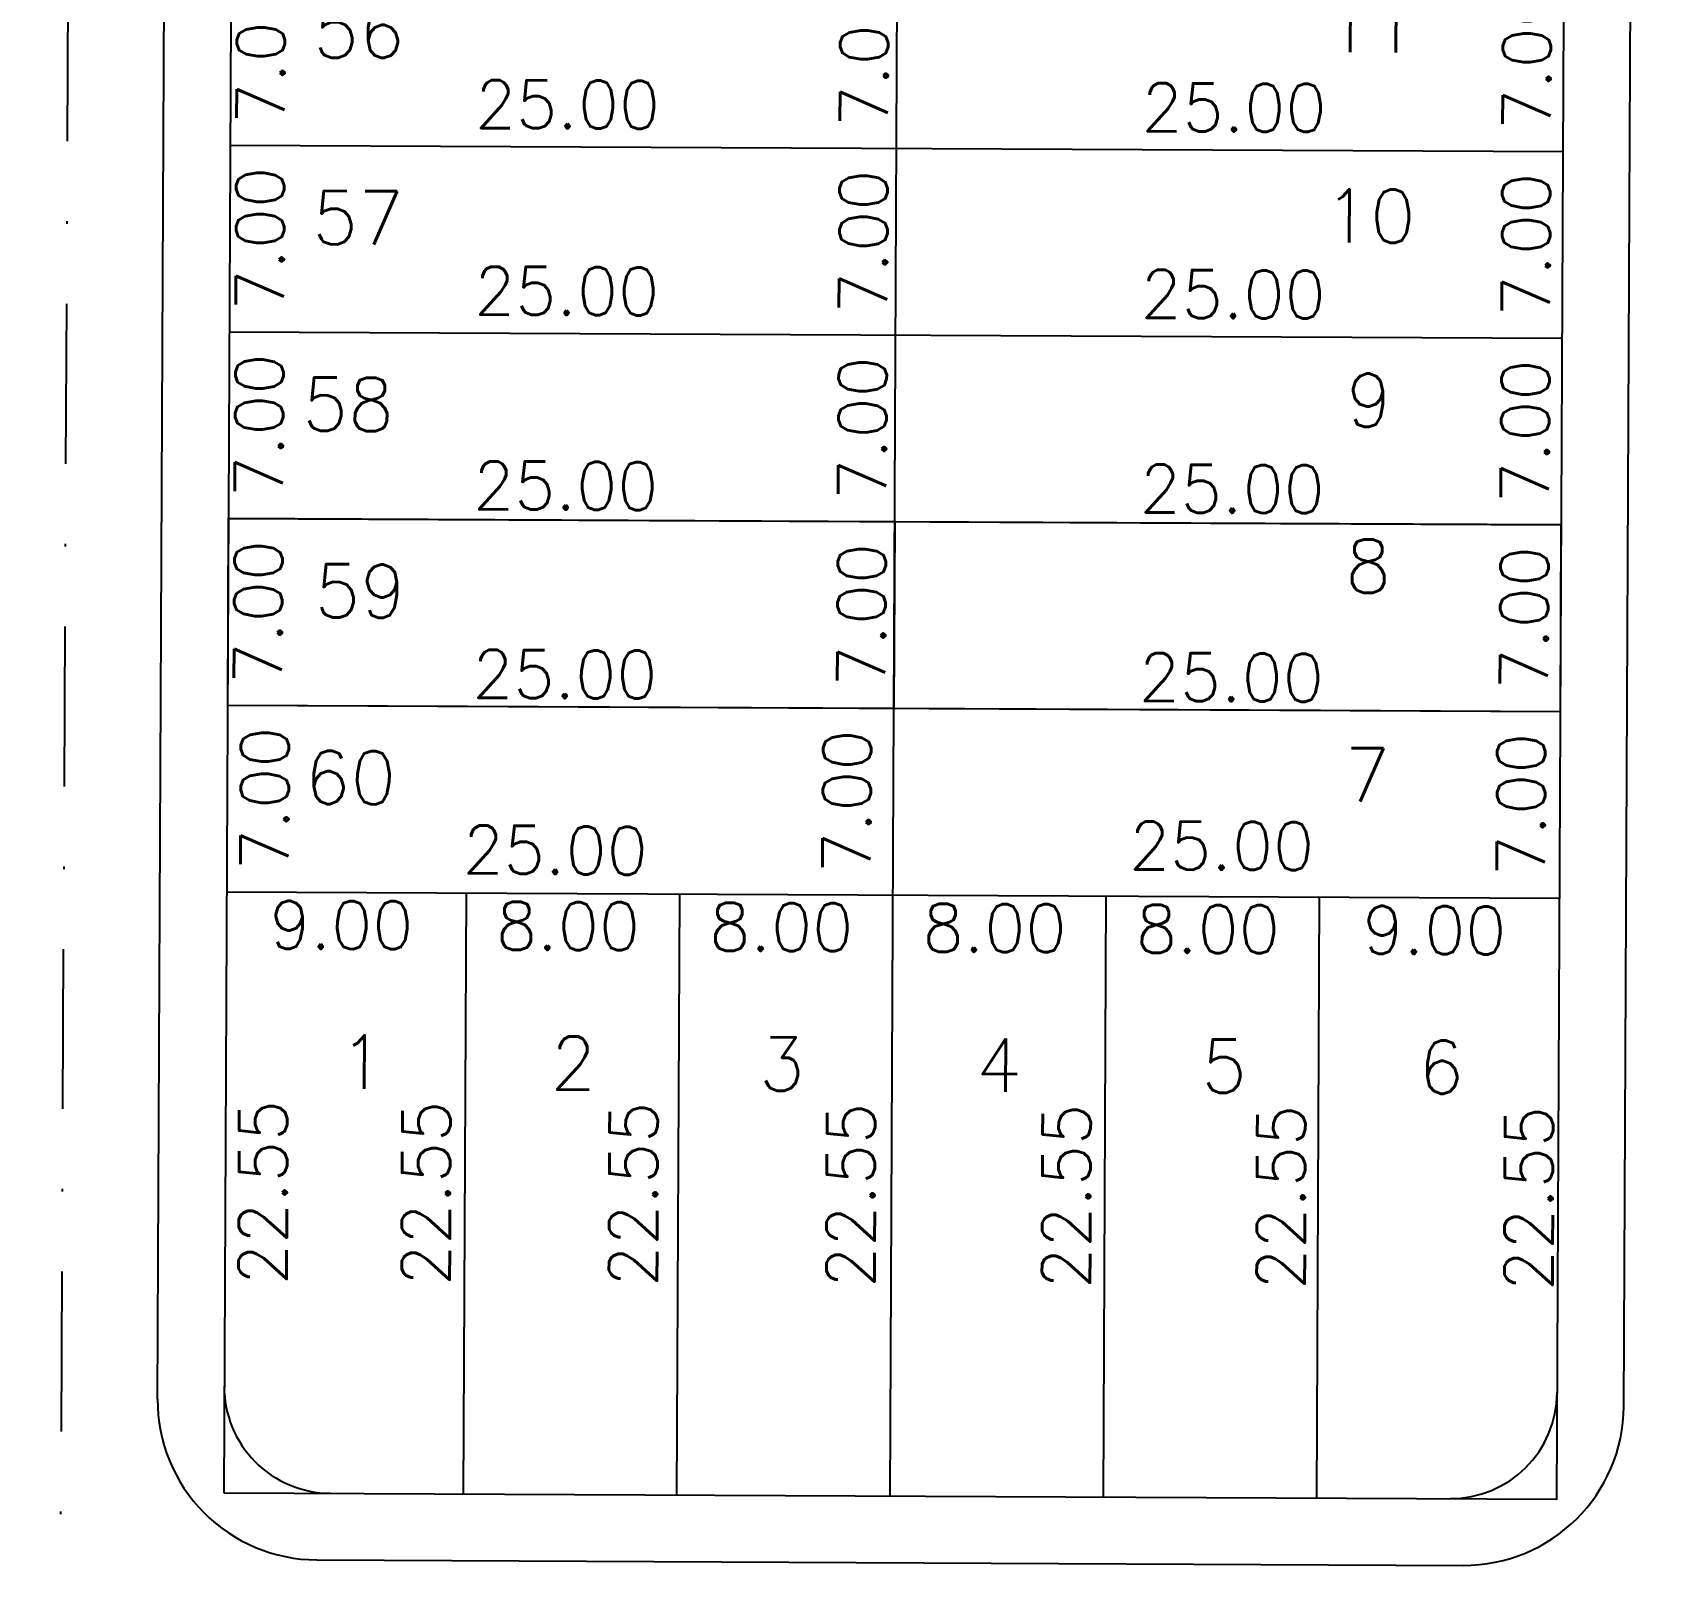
# Model space of a CAD drawing. Header units: millimetres. Extents: x -4430026 to 4783824, y 584 to 9593110.
# Drawn here: x 2122.2 to 2182.9, y 1729.6 to 1787.8 of the extents above; entities that cross this region are included whole.
import ezdxf
from ezdxf.enums import TextEntityAlignment as Align

# ---------------------------------------------------------------- set-up
doc = ezdxf.new("R2010")
doc.units = ezdxf.units.MM
doc.linetypes.add('DASHDOT', pattern=[1, 0.5, -0.25, 0, -0.25])
doc.linetypes.add('HIDDEN2', pattern=[0.1875, 0.125, -0.0625])
for name, color, linetype in [('BOUNDARY LOTES', 2, 'Continuous'), ('Calçada', 1, 'Continuous'), ('Cota', 8, 'Continuous'), ('COTAS', 8, 'Continuous'), ('curvas', 4, 'Continuous'), ('Lotes', 2, 'Continuous'), ('Numero de lotes', 5, 'Continuous'), ('Projeção', 8, 'HIDDEN2'), ('QUADRA', 4, 'Continuous')]:
    doc.layers.add(name, color=color, linetype=linetype)
doc.styles.add('arcad1', font='romans.shx')
doc.styles.add('ROMANS', font='romans.shx')
doc.dimstyles.new('BOLA100', dxfattribs={"dimscale": 0, "dimtxt": 1.9, "dimasz": 0.18, "dimexe": 0.18, "dimexo": 0.063, "dimgap": 0, "dimtad": 1, "dimzin": 4, "dimdsep": 46, "dimtxsty": 'ROMANS', "dimcen": 0.09, "dimse1": 1, "dimse2": 1, "dimsd1": 1, "dimsd2": 1, "dimclrt": 256, "dimaunit": 1, "dimadec": 4, "dimazin": 0, "dimtfac": 1.2, "dimtix": 1, "dimtmove": 2, "dimatfit": 3, "dimfxl": 1, "dimtvp": 2, "dimtolj": 1, "dimtzin": 4, "dimarcsym": 0})
doc.dimstyles.get("Standard").update_dxf_attribs({"dimtxt": 0.18, "dimasz": 0.18, "dimexe": 0.18, "dimexo": 0.0625, "dimgap": 0.09, "dimtad": 0, "dimtih": 1, "dimtoh": 1, "dimdec": 4, "dimzin": 0, "dimdsep": 46, "dimtxsty": 'Standard', "dimcen": 0.09, "dimadec": 0, "dimazin": 0, "dimtfac": 1, "dimtdec": 4, "dimtofl": 0, "dimtmove": 0, "dimatfit": 3, "dimfxl": 1, "dimtolj": 1, "dimtzin": 0, "dimarcsym": 0})

# ---------------------------------------------------------------- blocks, each defined once
blk = doc.blocks.new('*D14869')
at = {"layer": 'DEFPOINTS', "color": 0}
for p in [(2129.797, 1783.532), (2154.797, 1783.414), (2154.787, 1781.406)]:
    blk.add_point(p, dxfattribs=at)
at = {"layer": 'Cota', "color": 41, "insert": (2142.305, 1785.066), "char_height": 1.8, "attachment_point": 5, "rotation": 359.72858, "style": 'ROMANS'}
blk.add_mtext('\\A1;25.00', dxfattribs=at)
blk = doc.blocks.new('*D14870')
at = {"layer": 'DEFPOINTS', "color": 0}
for p in [(2154.797, 1783.414), (2179.797, 1783.295), (2179.787, 1781.288)]:
    blk.add_point(p, dxfattribs=at)
at = {"layer": 'Cota', "color": 41, "insert": (2167.304, 1784.947), "char_height": 1.8, "attachment_point": 5, "rotation": 359.72858, "style": 'ROMANS'}
blk.add_mtext('\\A1;25.00', dxfattribs=at)
blk = doc.blocks.new('*D14871')
at = {"layer": 'DEFPOINTS', "color": 0}
for p in [(2129.764, 1776.532), (2154.764, 1776.414), (2154.754, 1774.406)]:
    blk.add_point(p, dxfattribs=at)
at = {"layer": 'Cota', "color": 41, "insert": (2142.271, 1778.066), "char_height": 1.8, "attachment_point": 5, "rotation": 359.72858, "style": 'ROMANS'}
blk.add_mtext('\\A1;25.00', dxfattribs=at)
blk = doc.blocks.new('*D14872')
at = {"layer": 'DEFPOINTS', "color": 0}
for p in [(2154.764, 1776.414), (2179.763, 1776.296), (2179.754, 1774.288)]:
    blk.add_point(p, dxfattribs=at)
at = {"layer": 'Cota', "color": 41, "insert": (2167.271, 1777.947), "char_height": 1.8, "attachment_point": 5, "rotation": 359.72858, "style": 'ROMANS'}
blk.add_mtext('\\A1;25.00', dxfattribs=at)
blk = doc.blocks.new('*D14873')
at = {"layer": 'DEFPOINTS', "color": 0}
for p in [(2129.513, 1755.533), (2129.406, 1732.986), (2134.424, 1732.962)]:
    blk.add_point(p, dxfattribs=at)
at = {"layer": 'Cota', "color": 41, "insert": (2130.877, 1744.253), "char_height": 1.8, "attachment_point": 5, "rotation": 89.72858, "style": 'ROMANS'}
blk.add_mtext('\\A1;22.55', dxfattribs=at)
blk = doc.blocks.new('*D14874')
at = {"layer": 'DEFPOINTS', "color": 0}
for p in [(2179.512, 1755.296), (2179.406, 1732.749), (2181.906, 1732.737)]:
    blk.add_point(p, dxfattribs=at)
at = {"layer": 'Cota', "color": 41, "insert": (2178.359, 1744.028), "char_height": 1.8, "attachment_point": 5, "rotation": 89.72858, "style": 'ROMANS'}
blk.add_mtext('\\A1;22.55', dxfattribs=at)
blk = doc.blocks.new('*D14875')
at = {"layer": 'DEFPOINTS', "color": 0}
for p in [(2154.513, 1755.415), (2154.406, 1732.867), (2156.474, 1732.857)]:
    blk.add_point(p, dxfattribs=at)
at = {"layer": 'Cota', "color": 41, "insert": (2152.927, 1744.148), "char_height": 1.8, "attachment_point": 5, "rotation": 89.72858, "style": 'ROMANS'}
blk.add_mtext('\\A1;22.55', dxfattribs=at)
blk = doc.blocks.new('*D14876')
at = {"layer": 'DEFPOINTS', "color": 0}
for p in [(2138.513, 1755.491), (2138.406, 1732.943), (2140.543, 1732.933)]:
    blk.add_point(p, dxfattribs=at)
at = {"layer": 'Cota', "color": 41, "insert": (2136.996, 1744.224), "char_height": 1.8, "attachment_point": 5, "rotation": 89.72858, "style": 'ROMANS'}
blk.add_mtext('\\A1;22.55', dxfattribs=at)
blk = doc.blocks.new('*D14877')
at = {"layer": 'DEFPOINTS', "color": 0}
for p in [(2146.513, 1755.453), (2146.406, 1732.905), (2148.317, 1732.896)]:
    blk.add_point(p, dxfattribs=at)
at = {"layer": 'Cota', "color": 41, "insert": (2144.771, 1744.187), "char_height": 1.8, "attachment_point": 5, "rotation": 89.72858, "style": 'ROMANS'}
blk.add_mtext('\\A1;22.55', dxfattribs=at)
blk = doc.blocks.new('*D14878')
at = {"layer": 'DEFPOINTS', "color": 0}
for p in [(2162.513, 1755.377), (2162.406, 1732.829), (2164.56, 1732.819)]:
    blk.add_point(p, dxfattribs=at)
at = {"layer": 'Cota', "color": 41, "insert": (2161.013, 1744.11), "char_height": 1.8, "attachment_point": 5, "rotation": 89.72858, "style": 'ROMANS'}
blk.add_mtext('\\A1;22.55', dxfattribs=at)
blk = doc.blocks.new('*D14879')
at = {"layer": 'DEFPOINTS', "color": 0}
for p in [(2170.513, 1755.339), (2170.406, 1732.792), (2172.612, 1732.781)]:
    blk.add_point(p, dxfattribs=at)
at = {"layer": 'Cota', "color": 41, "insert": (2169.065, 1744.072), "char_height": 1.8, "attachment_point": 5, "rotation": 89.72858, "style": 'ROMANS'}
blk.add_mtext('\\A1;22.55', dxfattribs=at)
blk = doc.blocks.new('*D14880')
at = {"layer": 'DEFPOINTS', "color": 0}
for p in [(2129.731, 1769.532), (2154.731, 1769.414), (2154.72, 1767.105)]:
    blk.add_point(p, dxfattribs=at)
at = {"layer": 'Cota', "color": 41, "insert": (2142.237, 1770.764), "char_height": 1.8, "attachment_point": 5, "rotation": 359.72858, "style": 'ROMANS'}
blk.add_mtext('\\A1;25.00', dxfattribs=at)
blk = doc.blocks.new('*D14881')
at = {"layer": 'DEFPOINTS', "color": 0}
for p in [(2129.687, 1760.204), (2154.686, 1760.086), (2154.686, 1760.033)]:
    blk.add_point(p, dxfattribs=at)
at = {"layer": 'Cota', "color": 41, "insert": (2142.203, 1763.692), "char_height": 1.8, "attachment_point": 5, "rotation": 359.72858, "style": 'ROMANS'}
blk.add_mtext('\\A1;25.00', dxfattribs=at)
blk = doc.blocks.new('*D14882')
at = {"layer": 'DEFPOINTS', "color": 0}
for p in [(2129.328, 1755.534), (2138.328, 1755.492), (2138.305, 1750.666)]:
    blk.add_point(p, dxfattribs=at)
at = {"layer": 'Cota', "color": 41, "insert": (2133.822, 1754.287), "char_height": 1.8, "attachment_point": 5, "rotation": 359.72858, "style": 'ROMANS'}
blk.add_mtext('\\A1;9.00', dxfattribs=at)
blk = doc.blocks.new('*D14883')
at = {"layer": 'DEFPOINTS', "color": 0}
for p in [(2154.686, 1760.086), (2179.686, 1759.967), (2179.686, 1759.915)]:
    blk.add_point(p, dxfattribs=at)
at = {"layer": 'Cota', "color": 41, "insert": (2167.203, 1763.574), "char_height": 1.8, "attachment_point": 5, "rotation": 359.72858, "style": 'ROMANS'}
blk.add_mtext('\\A1;25.00', dxfattribs=at)
blk = doc.blocks.new('*D14884')
at = {"layer": 'DEFPOINTS', "color": 0}
for p in [(2138.328, 1755.492), (2146.328, 1755.454), (2146.305, 1750.628)]:
    blk.add_point(p, dxfattribs=at)
at = {"layer": 'Cota', "color": 41, "insert": (2142.322, 1754.247), "char_height": 1.8, "attachment_point": 5, "rotation": 359.72858, "style": 'ROMANS'}
blk.add_mtext('\\A1;8.00', dxfattribs=at)
blk = doc.blocks.new('*D14885')
at = {"layer": 'DEFPOINTS', "color": 0}
for p in [(2146.328, 1755.454), (2154.328, 1755.416), (2154.305, 1750.59)]:
    blk.add_point(p, dxfattribs=at)
at = {"layer": 'Cota', "color": 41, "insert": (2150.322, 1754.209), "char_height": 1.8, "attachment_point": 5, "rotation": 359.72858, "style": 'ROMANS'}
blk.add_mtext('\\A1;8.00', dxfattribs=at)
blk = doc.blocks.new('*D14886')
at = {"layer": 'DEFPOINTS', "color": 0}
for p in [(2154.328, 1755.416), (2162.328, 1755.378), (2162.305, 1750.552)]:
    blk.add_point(p, dxfattribs=at)
at = {"layer": 'Cota', "color": 41, "insert": (2158.322, 1754.171), "char_height": 1.8, "attachment_point": 5, "rotation": 359.72858, "style": 'ROMANS'}
blk.add_mtext('\\A1;8.00', dxfattribs=at)
blk = doc.blocks.new('*D14887')
at = {"layer": 'DEFPOINTS', "color": 0}
for p in [(2162.328, 1755.378), (2170.328, 1755.34), (2170.305, 1750.514)]:
    blk.add_point(p, dxfattribs=at)
at = {"layer": 'Cota', "color": 41, "insert": (2166.322, 1754.133), "char_height": 1.8, "attachment_point": 5, "rotation": 359.72858, "style": 'ROMANS'}
blk.add_mtext('\\A1;8.00', dxfattribs=at)
blk = doc.blocks.new('*D14888')
at = {"layer": 'DEFPOINTS', "color": 0}
for p in [(2170.328, 1755.34), (2179.328, 1755.297), (2179.305, 1750.472)]:
    blk.add_point(p, dxfattribs=at)
at = {"layer": 'Cota', "color": 41, "insert": (2174.822, 1754.093), "char_height": 1.8, "attachment_point": 5, "rotation": 359.72858, "style": 'ROMANS'}
blk.add_mtext('\\A1;9.00', dxfattribs=at)
blk = doc.blocks.new('*D14889')
at = {"layer": 'DEFPOINTS', "color": 0}
for p in [(2154.731, 1769.414), (2179.73, 1769.296), (2179.719, 1766.987)]:
    blk.add_point(p, dxfattribs=at)
at = {"layer": 'Cota', "color": 41, "insert": (2167.237, 1770.646), "char_height": 1.8, "attachment_point": 5, "rotation": 359.72858, "style": 'ROMANS'}
blk.add_mtext('\\A1;25.00', dxfattribs=at)
blk = doc.blocks.new('*D13583')
at = {"layer": 'DEFPOINTS', "color": 0}
for p in [(2132.201, 1790.521), (2132.167, 1783.521), (2134.384, 1783.511)]:
    blk.add_point(p, dxfattribs=at)
at = {"layer": 'Cota', "color": 41, "insert": (2130.8, 1787.028), "char_height": 1.8, "attachment_point": 5, "rotation": 89.72858, "style": 'ROMANS'}
blk.add_mtext('\\A1;7.00', dxfattribs=at)
blk = doc.blocks.new('*D13584')
at = {"layer": 'DEFPOINTS', "color": 0}
for p in [(2132.167, 1783.521), (2132.134, 1776.521), (2134.351, 1776.511)]:
    blk.add_point(p, dxfattribs=at)
at = {"layer": 'Cota', "color": 41, "insert": (2130.767, 1780.028), "char_height": 1.8, "attachment_point": 5, "rotation": 89.72858, "style": 'ROMANS'}
blk.add_mtext('\\A1;7.00', dxfattribs=at)
blk = doc.blocks.new('*D13585')
at = {"layer": 'DEFPOINTS', "color": 0}
for p in [(2132.134, 1776.521), (2132.101, 1769.521), (2134.318, 1769.511)]:
    blk.add_point(p, dxfattribs=at)
at = {"layer": 'Cota', "color": 41, "insert": (2130.734, 1773.028), "char_height": 1.8, "attachment_point": 5, "rotation": 89.72858, "style": 'ROMANS'}
blk.add_mtext('\\A1;7.00', dxfattribs=at)
blk = doc.blocks.new('*D13586')
at = {"layer": 'DEFPOINTS', "color": 0}
for p in [(2132.101, 1769.521), (2132.068, 1762.521), (2134.284, 1762.511)]:
    blk.add_point(p, dxfattribs=at)
at = {"layer": 'Cota', "color": 41, "insert": (2130.701, 1766.028), "char_height": 1.8, "attachment_point": 5, "rotation": 89.72858, "style": 'ROMANS'}
blk.add_mtext('\\A1;7.00', dxfattribs=at)
blk = doc.blocks.new('*D13588')
at = {"layer": 'DEFPOINTS', "color": 0}
for p in [(2154.83, 1790.414), (2154.797, 1783.414), (2157.013, 1783.403)]:
    blk.add_point(p, dxfattribs=at)
at = {"layer": 'Cota', "color": 41, "insert": (2153.43, 1786.92), "char_height": 1.8, "attachment_point": 5, "rotation": 89.72858, "style": 'ROMANS'}
blk.add_mtext('\\A1;7.00', dxfattribs=at)
blk = doc.blocks.new('*D13589')
at = {"layer": 'DEFPOINTS', "color": 0}
for p in [(2154.797, 1783.414), (2154.764, 1776.414), (2156.98, 1776.403)]:
    blk.add_point(p, dxfattribs=at)
at = {"layer": 'Cota', "color": 41, "insert": (2153.397, 1779.92), "char_height": 1.8, "attachment_point": 5, "rotation": 89.72858, "style": 'ROMANS'}
blk.add_mtext('\\A1;7.00', dxfattribs=at)
blk = doc.blocks.new('*D13590')
at = {"layer": 'DEFPOINTS', "color": 0}
for p in [(2154.764, 1776.414), (2154.731, 1769.414), (2156.947, 1769.404)]:
    blk.add_point(p, dxfattribs=at)
at = {"layer": 'Cota', "color": 41, "insert": (2153.364, 1772.921), "char_height": 1.8, "attachment_point": 5, "rotation": 89.72858, "style": 'ROMANS'}
blk.add_mtext('\\A1;7.00', dxfattribs=at)
blk = doc.blocks.new('*D13591')
at = {"layer": 'DEFPOINTS', "color": 0}
for p in [(2154.731, 1769.414), (2154.697, 1762.414), (2156.914, 1762.404)]:
    blk.add_point(p, dxfattribs=at)
at = {"layer": 'Cota', "color": 41, "insert": (2153.331, 1765.921), "char_height": 1.8, "attachment_point": 5, "rotation": 89.72858, "style": 'ROMANS'}
blk.add_mtext('\\A1;7.00', dxfattribs=at)
blk = doc.blocks.new('*D13593')
at = {"layer": 'DEFPOINTS', "color": 0}
for p in [(2179.688, 1790.296), (2179.655, 1783.296), (2181.872, 1783.286)]:
    blk.add_point(p, dxfattribs=at)
at = {"layer": 'Cota', "color": 41, "insert": (2178.288, 1786.803), "char_height": 1.8, "attachment_point": 5, "rotation": 89.72858, "style": 'ROMANS'}
blk.add_mtext('\\A1;7.00', dxfattribs=at)
blk = doc.blocks.new('*D13594')
at = {"layer": 'DEFPOINTS', "color": 0}
for p in [(2179.655, 1783.296), (2179.622, 1776.296), (2181.838, 1776.286)]:
    blk.add_point(p, dxfattribs=at)
at = {"layer": 'Cota', "color": 41, "insert": (2178.255, 1779.803), "char_height": 1.8, "attachment_point": 5, "rotation": 89.72858, "style": 'ROMANS'}
blk.add_mtext('\\A1;7.00', dxfattribs=at)
blk = doc.blocks.new('*D13595')
at = {"layer": 'DEFPOINTS', "color": 0}
for p in [(2179.622, 1776.296), (2179.589, 1769.296), (2181.805, 1769.286)]:
    blk.add_point(p, dxfattribs=at)
at = {"layer": 'Cota', "color": 41, "insert": (2178.222, 1772.803), "char_height": 1.8, "attachment_point": 5, "rotation": 89.72858, "style": 'ROMANS'}
blk.add_mtext('\\A1;7.00', dxfattribs=at)
blk = doc.blocks.new('*D13596')
at = {"layer": 'DEFPOINTS', "color": 0}
for p in [(2179.589, 1769.296), (2179.556, 1762.296), (2181.772, 1762.286)]:
    blk.add_point(p, dxfattribs=at)
at = {"layer": 'Cota', "color": 41, "insert": (2178.189, 1765.803), "char_height": 1.8, "attachment_point": 5, "rotation": 89.72858, "style": 'ROMANS'}
blk.add_mtext('\\A1;7.00', dxfattribs=at)
blk = doc.blocks.new('*D14078')
at = {"layer": 'DEFPOINTS', "color": 0, "linetype": 'ByBlock'}
for p in [(2124.045, 1888.971), (2123.257, 1722.565), (2125.358, 1722.555)]:
    blk.add_point(p, dxfattribs=at)
at = {"layer": 'COTAS', "linetype": 'ByBlock', "insert": (2124.802, 1805.763), "char_height": 1.9, "attachment_point": 5, "rotation": 89.72858, "style": 'ROMANS'}
blk.add_mtext('\\A1;166.41', dxfattribs=at)
blk = doc.blocks.new('*D9064')
at = {"layer": 'DEFPOINTS', "color": 0}
for p in [(2136.378, 1762.501), (2134.526, 1755.51), (2136.345, 1755.501)]:
    blk.add_point(p, dxfattribs=at)
at = {"layer": 'Cota', "color": 41, "insert": (2130.942, 1759.027), "char_height": 1.8, "attachment_point": 5, "rotation": 89.72858, "style": 'ROMANS'}
blk.add_mtext('\\A1;7.00', dxfattribs=at)
blk = doc.blocks.new('*D9065')
at = {"layer": 'DEFPOINTS', "color": 0}
for p in [(2174.044, 1762.322), (2174.011, 1755.323), (2181.653, 1755.286)]:
    blk.add_point(p, dxfattribs=at)
at = {"layer": 'Cota', "color": 41, "insert": (2178.069, 1758.803), "char_height": 1.8, "attachment_point": 5, "rotation": 89.72858, "style": 'ROMANS'}
blk.add_mtext('\\A1;7.00', dxfattribs=at)
blk = doc.blocks.new('*D9066')
at = {"layer": 'DEFPOINTS', "color": 0}
for p in [(2156.394, 1762.406), (2159.305, 1762.392), (2159.272, 1755.392)]:
    blk.add_point(p, dxfattribs=at)
at = {"layer": 'Cota', "color": 41, "insert": (2152.777, 1758.923), "char_height": 1.8, "attachment_point": 5, "rotation": 89.72858, "style": 'ROMANS'}
blk.add_mtext('\\A1;7.00', dxfattribs=at)
blk = doc.blocks.new('*D9067')
at = {"layer": 'DEFPOINTS', "color": 0}
for p in [(2154.346, 1759.201), (2179.346, 1759.083), (2179.32, 1753.597)]:
    blk.add_point(p, dxfattribs=at)
at = {"layer": 'Cota', "color": 41, "insert": (2166.837, 1757.256), "char_height": 1.8, "attachment_point": 5, "rotation": 359.72858, "style": 'ROMANS'}
blk.add_mtext('\\A1;25.00', dxfattribs=at)
blk = doc.blocks.new('*D9068')
at = {"layer": 'DEFPOINTS', "color": 0}
for p in [(2129.328, 1755.534), (2154.327, 1755.311), (2154.31, 1753.384)]:
    blk.add_point(p, dxfattribs=at)
at = {"layer": 'Cota', "color": 41, "insert": (2141.843, 1757.095), "char_height": 1.8, "attachment_point": 5, "rotation": 359.48796, "style": 'ROMANS'}
blk.add_mtext('\\A1;25.00', dxfattribs=at)

msp = doc.modelspace()

# ---------------------------------------------------------------- linework, layer by layer
at = {"layer": 'BOUNDARY LOTES', "elevation": 2.439}
for points in [[(2154.579, 1769.415), (2129.579, 1769.533), (2129.546, 1762.533), (2138.546, 1762.491), (2146.546, 1762.453), (2154.546, 1762.415)], [(2179.579, 1769.296), (2154.579, 1769.415), (2154.546, 1762.415), (2162.546, 1762.377), (2170.546, 1762.339), (2179.546, 1762.296)]]:
    msp.add_lwpolyline(points, close=True, dxfattribs=at)
at = {"layer": 'Calçada'}
for p, q in [((2181.922, 1736.237, 2.439), (2182.893, 1941.165, 2.439)), ((2126.923, 1736.498, 2.439), (2127.889, 1940.45, 2.439)), ((2132.894, 1730.469, 2.439), (2175.894, 1730.265, 2.439)), ((2132.894, 1730.469, 2.439), (2175.894, 1730.265, 2.439))]:
    msp.add_line(p, q, dxfattribs=at)
for centre, start, end in [((2132.923, 1736.469, 2.439), 179.72858, 269.72858), ((2132.923, 1736.469, 2.439), 179.72858, 269.72858), ((2175.922, 1736.265, 2.439), 269.72858, 359.72858), ((2175.922, 1736.265, 2.439), 269.72858, 359.72858)]:
    msp.add_arc(centre, 6, start, end, dxfattribs=at)
at = {"layer": 'curvas'}
for centre, start, end in [((2133.425, 1736.967, 2.439), 179.72858, 269.72858), ((2133.425, 1736.967, 2.439), 179.72858, 269.72858), ((2175.425, 1736.768, 2.439), 269.72858, 359.72858), ((2175.425, 1736.768, 2.439), 269.72858, 359.72858)]:
    msp.add_arc(centre, 4, start, end, dxfattribs=at)
at = {"layer": 'Lotes'}
for p, q in [((2154.406, 1732.867, 2.439), (2155.408, 1944.308, 2.439)), ((2129.646, 1783.533, 2.439), (2179.645, 1783.296, 2.439)), ((2129.612, 1776.533, 2.439), (2179.612, 1776.296, 2.439)), ((2129.579, 1769.533, 2.439), (2179.579, 1769.296, 2.439)), ((2129.546, 1762.533, 2.439), (2179.546, 1762.296, 2.439)), ((2129.546, 1762.533, 2.439), (2179.546, 1762.296, 2.439)), ((2129.513, 1755.533, 2.439), (2179.512, 1755.296, 2.439)), ((2138.406, 1732.943, 2.439), (2138.513, 1755.491, 2.439)), ((2146.406, 1732.905, 2.439), (2146.513, 1755.453, 2.439)), ((2162.406, 1732.829, 2.439), (2162.513, 1755.377, 2.439)), ((2170.406, 1732.792, 2.439), (2170.513, 1755.339, 2.439))]:
    msp.add_line(p, q, dxfattribs=at)
at = {"layer": 'Projeção', "linetype": 'DASHDOT', "ltscale": 12}
msp.add_line((2122.228, 1505.388, 2.439), (2124.333, 1949.852, 2.439), dxfattribs=at)
at = {"layer": 'QUADRA', "linetype": 'ByBlock', "elevation": 2.439}
msp.add_lwpolyline([(2129.406, 1732.986), (2179.406, 1732.749), (2180.41, 1944.757), (2130.405, 1943.86), (2129.406, 1732.986)], close=True, dxfattribs=at)

# ---------------------------------------------------------------- texts
at = {"layer": 'Numero de lotes', "style": 'arcad1'}
for s, p in [('11', (2172.434, 1788.019, 2.439)), ('56', (2134.478, 1787.815, 2.439)), ('57', (2134.445, 1780.815, 2.439)), ('10', (2172.4, 1780.879, 2.439)), ('58', (2134.076, 1773.817, 2.439)), ('9', (2172.367, 1773.969, 2.439)), ('8', (2172.338, 1767.75, 2.439)), ('59', (2134.53, 1766.815, 2.439)), ('60', (2134.161, 1759.816, 2.439)), ('7', (2172.301, 1759.919, 2.439)), ('1', (2134.598, 1749.144, 2.439)), ('2', (2142.524, 1749.107, 2.439)), ('3', (2150.344, 1749.07, 2.439)), ('4', (2158.481, 1749.031, 2.439)), ('5', (2166.935, 1748.991, 2.439)), ('6', (2175.072, 1748.952, 2.439))]:
    msp.add_text(s, height=2, rotation=359.72858, dxfattribs=at).set_placement(p, align=Align.MIDDLE_CENTER)

# ---------------------------------------------------------------- dimensions: what is measured, and where the dimension line sits
at = {"layer": 'Cota'}
for p1, p2, distance, picture, middle in [((2132.201, 1790.521, 2.439), (2132.167, 1783.521, 2.439), 2.216, '*D13583', (2130.8, 1787.028, 2.439)), ((2154.83, 1790.414, 2.439), (2154.797, 1783.414, 2.439), 2.216, '*D13588', (2153.43, 1786.92, 2.439)), ((2179.688, 1790.296, 2.439), (2179.655, 1783.296, 2.439), 2.216, '*D13593', (2178.288, 1786.803, 2.439)), ((2129.797, 1783.532, 2.439), (2154.797, 1783.414, 2.439), -2.007, '*D14869', (2142.305, 1785.066, 2.439)), ((2132.167, 1783.521, 2.439), (2132.134, 1776.521, 2.439), 2.216, '*D13584', (2130.767, 1780.028, 2.439)), ((2154.797, 1783.414, 2.439), (2154.764, 1776.414, 2.439), 2.216, '*D13589', (2153.397, 1779.92, 2.439)), ((2179.655, 1783.296, 2.439), (2179.622, 1776.296, 2.439), 2.216, '*D13594', (2178.255, 1779.803, 2.439)), ((2129.764, 1776.532, 2.439), (2154.764, 1776.414, 2.439), -2.007, '*D14871', (2142.271, 1778.066, 2.439)), ((2132.134, 1776.521, 2.439), (2132.101, 1769.521, 2.439), 2.216, '*D13585', (2130.734, 1773.028, 2.439)), ((2154.764, 1776.414, 2.439), (2154.731, 1769.414, 2.439), 2.216, '*D13590', (2153.364, 1772.921, 2.439)), ((2179.622, 1776.296, 2.439), (2179.589, 1769.296, 2.439), 2.216, '*D13595', (2178.222, 1772.803, 2.439)), ((2129.731, 1769.532, 2.439), (2154.731, 1769.414, 2.439), -2.309, '*D14880', (2142.237, 1770.764, 2.439)), ((2132.101, 1769.521, 2.439), (2132.068, 1762.521, 2.439), 2.216, '*D13586', (2130.701, 1766.028, 2.439)), ((2154.731, 1769.414, 2.439), (2154.697, 1762.414, 2.439), 2.216, '*D13591', (2153.331, 1765.921, 2.439)), ((2179.589, 1769.296, 2.439), (2179.556, 1762.296, 2.439), 2.216, '*D13596', (2178.189, 1765.803, 2.439)), ((2129.687, 1760.204, 2.439), (2154.686, 1760.086, 2.439), -0.053, '*D14881', (2142.203, 1763.692, 2.439)), ((2136.378, 1762.501, 2.439), (2136.345, 1755.501, 2.439), -1.82, '*D9064', (2130.942, 1759.027, 2.439)), ((2159.272, 1755.392, 2.439), (2159.305, 1762.392, 2.439), 2.911, '*D9066', (2152.777, 1758.923, 2.439)), ((2174.044, 1762.322, 2.439), (2174.011, 1755.323, 2.439), 7.642, '*D9065', (2178.069, 1758.803, 2.439)), ((2154.346, 1759.201, 2.439), (2179.346, 1759.083, 2.439), -5.486, '*D9067', (2166.837, 1757.256, 2.439)), ((2129.328, 1755.534, 2.439), (2154.327, 1755.311, 2.439), -1.927, '*D9068', (2141.843, 1757.095, 2.439)), ((2129.328, 1755.534, 2.439), (2138.328, 1755.492, 2.439), -4.826, '*D14882', (2133.822, 1754.287, 2.439)), ((2138.513, 1755.491, 2.439), (2138.406, 1732.943, 2.439), 2.137, '*D14876', (2136.996, 1744.224, 2.439)), ((2146.513, 1755.453, 2.439), (2146.406, 1732.905, 2.439), 1.911, '*D14877', (2144.771, 1744.187, 2.439)), ((2162.513, 1755.377, 2.439), (2162.406, 1732.829, 2.439), 2.154, '*D14878', (2161.013, 1744.11, 2.439)), ((2170.513, 1755.339, 2.439), (2170.406, 1732.792, 2.439), 2.206, '*D14879', (2169.065, 1744.072, 2.439))]:
    dim = msp.add_aligned_dim(p1=p1, p2=p2, distance=distance, dimstyle='Standard', override={"dimtxt": 1.8, "dimexo": 0.063, "dimgap": 0, "dimtih": 0, "dimtoh": 0, "dimdec": 2, "dimzin": 4, "dimtxsty": 'ROMANS', "dimse1": 1, "dimse2": 1, "dimsd1": 1, "dimsd2": 1, "dimclrt": 41, "dimtfac": 1.2, "dimtdec": 2, "dimtix": 1, "dimtofl": 1, "dimtmove": 2, "dimfxl": 0.18, "dimfxlon": 1, "dimtvp": 2, "dimtzin": 4}, dxfattribs=at)
    dim.commit()
    dim.dimension.update_dxf_attribs({"geometry": picture, "text_midpoint": middle})
for base, p1, p2, angle, picture, middle in [((2179.787, 1781.288, 2.439), (2154.797, 1783.414, 2.439), (2179.797, 1783.295, 2.439), 179.72858, '*D14870', (2167.304, 1784.947, 2.439)), ((2179.754, 1774.288, 2.439), (2154.764, 1776.414, 2.439), (2179.763, 1776.296, 2.439), 179.72858, '*D14872', (2167.271, 1777.947, 2.439)), ((2179.719, 1766.987, 2.439), (2154.731, 1769.414, 2.439), (2179.73, 1769.296, 2.439), 179.72858, '*D14889', (2167.237, 1770.646, 2.439)), ((2179.686, 1759.915, 2.439), (2154.686, 1760.086, 2.439), (2179.686, 1759.967, 2.439), 179.72858, '*D14883', (2167.203, 1763.574, 2.439)), ((2134.424, 1732.962, 2.439), (2129.513, 1755.533, 2.439), (2129.406, 1732.986, 2.439), 89.72858, '*D14873', (2130.877, 1744.253, 2.439)), ((2146.305, 1750.628, 2.439), (2138.328, 1755.492, 2.439), (2146.328, 1755.454, 2.439), 179.72858, '*D14884', (2142.322, 1754.247, 2.439)), ((2154.305, 1750.59, 2.439), (2146.328, 1755.454, 2.439), (2154.328, 1755.416, 2.439), 179.72858, '*D14885', (2150.322, 1754.209, 2.439)), ((2156.474, 1732.857, 2.439), (2154.513, 1755.415, 2.439), (2154.406, 1732.867, 2.439), 89.72858, '*D14875', (2152.927, 1744.148, 2.439)), ((2162.305, 1750.552, 2.439), (2154.328, 1755.416, 2.439), (2162.328, 1755.378, 2.439), 179.72858, '*D14886', (2158.322, 1754.171, 2.439)), ((2170.305, 1750.514, 2.439), (2162.328, 1755.378, 2.439), (2170.328, 1755.34, 2.439), 179.72858, '*D14887', (2166.322, 1754.133, 2.439)), ((2179.305, 1750.472, 2.439), (2170.328, 1755.34, 2.439), (2179.328, 1755.297, 2.439), 179.72858, '*D14888', (2174.822, 1754.093, 2.439)), ((2181.906, 1732.737, 2.439), (2179.512, 1755.296, 2.439), (2179.406, 1732.749, 2.439), 89.72858, '*D14874', (2178.359, 1744.028, 2.439))]:
    dim = msp.add_linear_dim(base=base, p1=p1, p2=p2, angle=angle, dimstyle='Standard', override={"dimtxt": 1.8, "dimexo": 0.063, "dimgap": 0, "dimtih": 0, "dimtoh": 0, "dimdec": 2, "dimzin": 4, "dimtxsty": 'ROMANS', "dimse1": 1, "dimse2": 1, "dimsd1": 1, "dimsd2": 1, "dimclrt": 41, "dimtfac": 1.2, "dimtdec": 2, "dimtix": 1, "dimtofl": 1, "dimtmove": 2, "dimfxl": 0.18, "dimfxlon": 1, "dimtvp": 2, "dimtzin": 4}, dxfattribs=at)
    dim.commit()
    dim.dimension.update_dxf_attribs({"geometry": picture, "text_midpoint": middle})
at = {"layer": 'COTAS', "linetype": 'ByBlock'}
dim = msp.add_aligned_dim(p1=(2124.045, 1888.971, 2.439), p2=(2123.257, 1722.565, 2.439), distance=2.101, dimstyle='BOLA100', override={"dimscale": 1, "dimfxl": 0.18}, dxfattribs=at)
dim.commit()
dim.dimension.update_dxf_attribs({"geometry": '*D14078', "text_midpoint": (2124.802, 1805.763, 2.439)})

doc.saveas('drawing.dxf')
